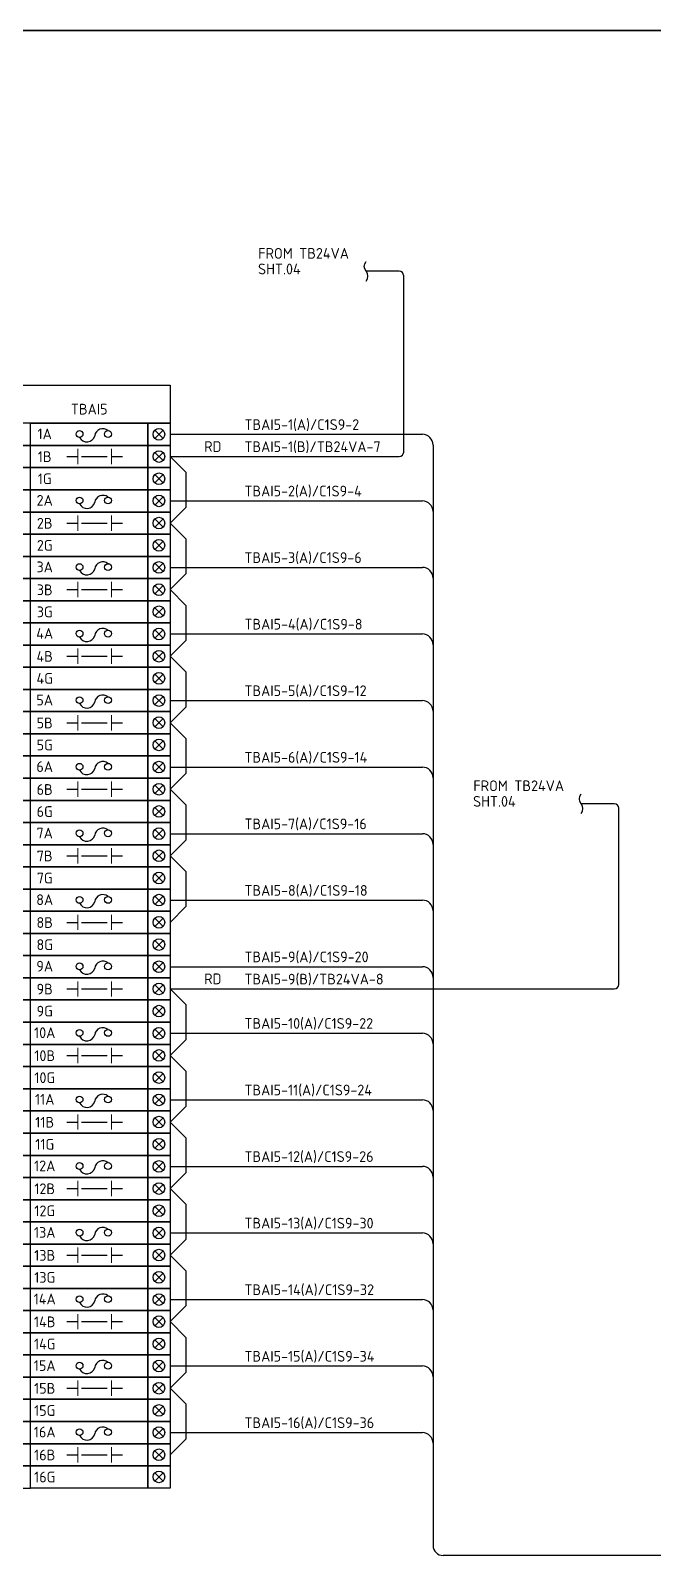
# Model space of a CAD drawing. Header units: inches. Extents: x 579627 to 667544, y 458630 to 507164.
# Drawn here: x 633873 to 634571, y 498167 to 499876 of the extents above; entities that cross this region are included whole.
import ezdxf
from ezdxf.enums import TextEntityAlignment as Align

# ---------------------------------------------------------------- set-up
doc = ezdxf.new("R2010")
doc.units = ezdxf.units.IN
doc.header["$MEASUREMENT"] = 0
doc.layers.add('HELPPOINT', color=7, linetype='Continuous')
doc.layers.add('power', color=7, linetype='Continuous')
doc.styles.add('HTX11', font='O8111901')
doc.styles.add('ISO3098B', font='ISO3098B.shx')

# ---------------------------------------------------------------- blocks, each defined once
blk = doc.blocks.new('TPA')
at = {"layer": 'HELPPOINT', "color": 4, "lineweight": 35}
blk.add_line((562706.8, 505019.3), (567131, 505019.3), dxfattribs=at)
blk.add_line((562706.8, 505019.3), (567131, 505019.3), dxfattribs=at)
at = {"style": 'HTX11'}
for tag, p in [('A', (566704.3, 502037.1)), ('B', (567038.2, 501963.3))]:
    blk.add_attdef(tag, text='', height=16.8, dxfattribs=at).set_placement(p, align=Align.MIDDLE_CENTER)

msp = doc.modelspace()

# ---------------------------------------------------------------- linework, layer by layer
at = {"color": 1}
for p, q in [((634286.2, 499606.5), (634249, 499606.5)), ((634291.2, 499403.9), (634291.2, 499601.5)), ((634012.2, 499428.4), (634021.4, 499419.1)), ((634021.4, 499428.4), (634012.2, 499419.1)), ((634029.2, 499398.9), (634286.2, 499398.9)), ((634029.2, 499398.9), (634046.8, 499381.3)), ((634046.8, 499381.3), (634046.8, 499341.9)), ((634012.2, 499353.8), (634021.4, 499344.5)), ((634021.4, 499353.8), (634012.2, 499344.5)), ((634029.2, 499324.3), (634046.8, 499341.9)), ((634029.2, 499324.3), (634046.8, 499306.7)), ((634046.8, 499306.7), (634046.8, 499267.3)), ((634012.2, 499279.2), (634021.4, 499270)), ((634021.4, 499279.2), (634012.2, 499270)), ((634029.2, 499249.7), (634046.8, 499267.3)), ((634029.2, 499249.7), (634046.8, 499232.1)), ((634046.8, 499232.1), (634046.8, 499192.7)), ((634012.2, 499204.6), (634021.4, 499195.4)), ((634021.4, 499204.6), (634012.2, 499195.4)), ((634029.2, 499175.1), (634046.8, 499192.7)), ((634029.2, 499175.1), (634046.8, 499157.6)), ((634046.8, 499157.6), (634046.8, 499118.1)), ((634012.2, 499130), (634021.4, 499120.8)), ((634021.4, 499130), (634012.2, 499120.8)), ((634029.2, 499100.6), (634046.8, 499118.1)), ((634029.2, 499100.6), (634046.8, 499083)), ((634046.8, 499083), (634046.8, 499043.5)), ((634012.2, 499055.5), (634021.4, 499046.2)), ((634021.4, 499055.5), (634012.2, 499046.2)), ((634029.2, 499026), (634046.8, 499043.5)), ((634029.2, 499026), (634046.8, 499008.4)), ((634046.8, 499008.4), (634046.8, 498969)), ((634527.4, 499009.8), (634490.2, 499009.8)), ((634532.4, 498807.2), (634532.4, 499004.8)), ((634012.2, 498980.9), (634021.4, 498971.6)), ((634021.4, 498980.9), (634012.2, 498971.6)), ((634029.2, 498951.4), (634046.8, 498969)), ((634029.2, 498951.4), (634046.8, 498933.8)), ((634046.8, 498933.8), (634046.8, 498894.4)), ((634012.2, 498906.3), (634021.4, 498897)), ((634021.4, 498906.3), (634012.2, 498897)), ((634029.2, 498876.8), (634046.8, 498894.4)), ((634012.2, 498831.7), (634021.4, 498822.4)), ((634021.4, 498831.7), (634012.2, 498822.4)), ((634029.2, 498802.2), (634046.8, 498784.6)), ((634029.2, 498802.2), (634527.4, 498802.2)), ((634046.8, 498784.6), (634046.8, 498745.2)), ((634012.2, 498757.1), (634021.4, 498747.9)), ((634021.4, 498757.1), (634012.2, 498747.9)), ((634029.2, 498727.6), (634046.8, 498745.2)), ((634029.2, 498727.6), (634046.8, 498710)), ((634046.8, 498710), (634046.8, 498670.6)), ((634012.2, 498682.5), (634021.4, 498673.3)), ((634021.4, 498682.5), (634012.2, 498673.3)), ((634029.2, 498653), (634046.8, 498670.6)), ((634029.2, 498653), (634046.8, 498635.5)), ((634046.8, 498635.5), (634046.8, 498596)), ((634012.2, 498607.9), (634021.4, 498598.7)), ((634021.4, 498607.9), (634012.2, 498598.7)), ((634029.2, 498578.5), (634046.8, 498596)), ((634029.2, 498578.5), (634046.8, 498560.9)), ((634046.8, 498560.9), (634046.8, 498521.5)), ((634012.2, 498533.4), (634021.4, 498524.1)), ((634021.4, 498533.4), (634012.2, 498524.1)), ((634029.2, 498503.9), (634046.8, 498521.5)), ((634029.2, 498503.9), (634046.8, 498486.3)), ((634046.8, 498486.3), (634046.8, 498446.9)), ((634012.2, 498458.8), (634021.4, 498449.5)), ((634021.4, 498458.8), (634012.2, 498449.5)), ((634029.2, 498429.3), (634046.8, 498446.9)), ((634029.2, 498429.3), (634046.8, 498411.7)), ((634046.8, 498411.7), (634046.8, 498372.3)), ((634012.2, 498384.2), (634021.4, 498374.9)), ((634021.4, 498384.2), (634012.2, 498374.9)), ((634029.2, 498354.7), (634046.8, 498372.3)), ((634029.2, 498354.7), (634046.8, 498337.1)), ((634046.8, 498337.1), (634046.8, 498297.7)), ((634012.2, 498309.6), (634021.4, 498300.4)), ((634021.4, 498309.6), (634012.2, 498300.4)), ((634029.2, 498280.1), (634046.8, 498297.7))]:
    msp.add_line(p, q, dxfattribs=at)
at = {"color": 4}
for p, q in [((634029.2, 499423.8), (634312.2, 499423.8)), ((634324.2, 499411.8), (634324.2, 498178.3)), ((634029.2, 499349.2), (634312.2, 499349.2)), ((634029.2, 499274.6), (634312.2, 499274.6)), ((634029.2, 499200), (634312.2, 499200)), ((634029.2, 499125.4), (634312.2, 499125.4)), ((634029.2, 499050.8), (634312.2, 499050.8)), ((634029.2, 498976.2), (634312.2, 498976.2)), ((634029.2, 498901.7), (634312.2, 498901.7)), ((634029.2, 498827.1), (634312.2, 498827.1)), ((634029.2, 498752.5), (634312.2, 498752.5)), ((634029.2, 498677.9), (634312.2, 498677.9)), ((634029.2, 498603.3), (634312.2, 498603.3)), ((634029.2, 498528.7), (634312.2, 498528.7)), ((634029.2, 498454.1), (634312.2, 498454.1)), ((634029.2, 498379.6), (634312.2, 498379.6)), ((634029.2, 498305), (634312.2, 498305)), ((635483.8, 498167.2), (634335.3, 498167.2))]:
    msp.add_line(p, q, dxfattribs=at)
at = {"color": 0, "lineweight": 9}
for p, q in [((633926, 499390.4), (633926, 499407.4)), ((633963.6, 499390.4), (633963.6, 499407.4)), ((633926, 499315.8), (633926, 499332.8)), ((633963.6, 499315.8), (633963.6, 499332.8)), ((633926, 499241.2), (633926, 499258.3)), ((633963.6, 499241.2), (633963.6, 499258.3)), ((633926, 499166.6), (633926, 499183.7)), ((633963.6, 499166.6), (633963.6, 499183.7)), ((633926, 499092), (633926, 499109.1)), ((633963.6, 499092), (633963.6, 499109.1)), ((633926, 499017.4), (633926, 499034.5)), ((633963.6, 499017.4), (633963.6, 499034.5)), ((633926, 498942.8), (633926, 498959.9)), ((633963.6, 498942.8), (633963.6, 498959.9)), ((633926, 498868.3), (633926, 498885.3)), ((633963.6, 498868.3), (633963.6, 498885.3)), ((633926, 498793.7), (633926, 498810.7)), ((633963.6, 498793.7), (633963.6, 498810.7)), ((633926, 498719.1), (633926, 498736.2)), ((633963.6, 498719.1), (633963.6, 498736.2)), ((633926, 498644.5), (633926, 498661.6)), ((633963.6, 498644.5), (633963.6, 498661.6)), ((633926, 498569.9), (633926, 498587)), ((633963.6, 498569.9), (633963.6, 498587)), ((633926, 498495.3), (633926, 498512.4)), ((633963.6, 498495.3), (633963.6, 498512.4)), ((633926, 498420.8), (633926, 498437.8)), ((633963.6, 498420.8), (633963.6, 498437.8)), ((633926, 498346.2), (633926, 498363.2)), ((633963.6, 498346.2), (633963.6, 498363.2)), ((633926, 498271.6), (633926, 498288.6)), ((633963.6, 498271.6), (633963.6, 498288.6))]:
    msp.add_line(p, q, dxfattribs=at)
at = {"color": 0}
for p, q in [((634012.2, 499403.5), (634021.4, 499394.3)), ((634021.4, 499403.5), (634012.2, 499394.3)), ((633913.5, 499398.9), (633926, 499398.9)), ((633930, 499398.9), (633958.6, 499398.9)), ((633963.6, 499398.9), (633976.1, 499398.9)), ((633913.5, 499324.3), (633926, 499324.3)), ((633930, 499324.3), (633958.6, 499324.3)), ((633963.6, 499324.3), (633976.1, 499324.3)), ((634012.2, 499328.9), (634021.4, 499319.7)), ((634021.4, 499328.9), (634012.2, 499319.7)), ((633913.5, 499249.7), (633926, 499249.7)), ((633930, 499249.7), (633958.6, 499249.7)), ((633963.6, 499249.7), (633976.1, 499249.7)), ((634012.2, 499254.3), (634021.4, 499245.1)), ((634021.4, 499254.3), (634012.2, 499245.1)), ((634012.2, 499179.8), (634021.4, 499170.5)), ((634021.4, 499179.8), (634012.2, 499170.5)), ((633913.5, 499175.1), (633926, 499175.1)), ((633930, 499175.1), (633958.6, 499175.1)), ((633963.6, 499175.1), (633976.1, 499175.1)), ((633913.5, 499100.6), (633926, 499100.6)), ((633930, 499100.6), (633958.6, 499100.6)), ((633963.6, 499100.6), (633976.1, 499100.6)), ((634012.2, 499105.2), (634021.4, 499095.9)), ((634021.4, 499105.2), (634012.2, 499095.9)), ((633913.5, 499026), (633926, 499026)), ((633930, 499026), (633958.6, 499026)), ((633963.6, 499026), (633976.1, 499026)), ((634012.2, 499030.6), (634021.4, 499021.3)), ((634021.4, 499030.6), (634012.2, 499021.3)), ((633913.5, 498951.4), (633926, 498951.4)), ((633930, 498951.4), (633958.6, 498951.4)), ((633963.6, 498951.4), (633976.1, 498951.4)), ((634012.2, 498956), (634021.4, 498946.8)), ((634021.4, 498956), (634012.2, 498946.8)), ((633913.5, 498876.8), (633926, 498876.8)), ((633930, 498876.8), (633958.6, 498876.8)), ((633963.6, 498876.8), (633976.1, 498876.8)), ((634012.2, 498881.4), (634021.4, 498872.2)), ((634021.4, 498881.4), (634012.2, 498872.2)), ((634012.2, 498806.8), (634021.4, 498797.6)), ((634021.4, 498806.8), (634012.2, 498797.6)), ((633913.5, 498802.2), (633926, 498802.2)), ((633930, 498802.2), (633958.6, 498802.2)), ((633963.6, 498802.2), (633976.1, 498802.2)), ((633913.5, 498727.6), (633926, 498727.6)), ((633930, 498727.6), (633958.6, 498727.6)), ((633963.6, 498727.6), (633976.1, 498727.6)), ((634012.2, 498732.3), (634021.4, 498723)), ((634021.4, 498732.3), (634012.2, 498723)), ((633913.5, 498653), (633926, 498653)), ((633930, 498653), (633958.6, 498653)), ((633963.6, 498653), (633976.1, 498653)), ((634012.2, 498657.7), (634021.4, 498648.4)), ((634021.4, 498657.7), (634012.2, 498648.4)), ((634012.2, 498583.1), (634021.4, 498573.8)), ((634021.4, 498583.1), (634012.2, 498573.8)), ((633913.5, 498578.5), (633926, 498578.5)), ((633930, 498578.5), (633958.6, 498578.5)), ((633963.6, 498578.5), (633976.1, 498578.5)), ((633913.5, 498503.9), (633926, 498503.9)), ((633930, 498503.9), (633958.6, 498503.9)), ((633963.6, 498503.9), (633976.1, 498503.9)), ((634012.2, 498508.5), (634021.4, 498499.2)), ((634021.4, 498508.5), (634012.2, 498499.2)), ((633913.5, 498429.3), (633926, 498429.3)), ((633930, 498429.3), (633958.6, 498429.3)), ((633963.6, 498429.3), (633976.1, 498429.3)), ((634012.2, 498433.9), (634021.4, 498424.7)), ((634021.4, 498433.9), (634012.2, 498424.7)), ((634012.2, 498359.3), (634021.4, 498350.1)), ((634021.4, 498359.3), (634012.2, 498350.1)), ((633913.5, 498354.7), (633926, 498354.7)), ((633930, 498354.7), (633958.6, 498354.7)), ((633963.6, 498354.7), (633976.1, 498354.7)), ((633913.5, 498280.1), (633926, 498280.1)), ((633930, 498280.1), (633958.6, 498280.1)), ((633963.6, 498280.1), (633976.1, 498280.1)), ((634012.2, 498284.7), (634021.4, 498275.5)), ((634021.4, 498284.7), (634012.2, 498275.5))]:
    msp.add_line(p, q, dxfattribs=at)
at = {"color": 3}
for p, q in [((634012.2, 499378.7), (634021.4, 499369.4)), ((634021.4, 499378.7), (634012.2, 499369.4)), ((634012.2, 499304.1), (634021.4, 499294.8)), ((634021.4, 499304.1), (634012.2, 499294.8)), ((634012.2, 499229.5), (634021.4, 499220.2)), ((634021.4, 499229.5), (634012.2, 499220.2)), ((634012.2, 499154.9), (634021.4, 499145.7)), ((634021.4, 499154.9), (634012.2, 499145.7)), ((634012.2, 499080.3), (634021.4, 499071.1)), ((634021.4, 499080.3), (634012.2, 499071.1)), ((634012.2, 499005.7), (634021.4, 498996.5)), ((634021.4, 499005.7), (634012.2, 498996.5)), ((634012.2, 498931.1), (634021.4, 498921.9)), ((634021.4, 498931.1), (634012.2, 498921.9)), ((634012.2, 498856.6), (634021.4, 498847.3)), ((634021.4, 498856.6), (634012.2, 498847.3)), ((634012.2, 498782), (634021.4, 498772.7)), ((634021.4, 498782), (634012.2, 498772.7)), ((634012.2, 498707.4), (634021.4, 498698.1)), ((634021.4, 498707.4), (634012.2, 498698.1)), ((634012.2, 498632.8), (634021.4, 498623.6)), ((634021.4, 498632.8), (634012.2, 498623.6)), ((634012.2, 498558.2), (634021.4, 498549)), ((634021.4, 498558.2), (634012.2, 498549)), ((634012.2, 498483.6), (634021.4, 498474.4)), ((634021.4, 498483.6), (634012.2, 498474.4)), ((634012.2, 498409), (634021.4, 498399.8)), ((634021.4, 498409), (634012.2, 498399.8)), ((634012.2, 498334.5), (634021.4, 498325.2)), ((634021.4, 498334.5), (634012.2, 498325.2)), ((634012.2, 498259.9), (634021.4, 498250.6)), ((634021.4, 498259.9), (634012.2, 498250.6))]:
    msp.add_line(p, q, dxfattribs=at)
at = {"color": 1}
for points in [[(634249, 499595.4, 0.351), (634249, 499606.5, -0.351), (634249, 499617.6, 2.081666)], [(634490.2, 498998.7, 0.351), (634490.2, 499009.8, -0.351), (634490.2, 499020.9, 2.081666)]]:
    msp.add_lwpolyline(points, format="xyb", dxfattribs=at)
at = {"color": 4}
msp.add_lwpolyline([(633847.9, 499478.7), (634029.2, 499478.7), (634029.2, 499436.2), (633847.9, 499436.2)], close=True, dxfattribs=at)
at = {"color": 0, "const_width": 0.3}
for points in [[(633847.9, 499436.2), (634029.2, 499436.2), (634029.2, 499361.6), (633847.9, 499361.6), (633847.9, 499436.2)], [(633847.9, 499361.6), (634029.2, 499361.6), (634029.2, 499287), (633847.9, 499287), (633847.9, 499361.6)], [(633847.9, 499287), (634029.2, 499287), (634029.2, 499212.4), (633847.9, 499212.4), (633847.9, 499287)], [(633847.9, 499212.4), (634029.2, 499212.4), (634029.2, 499137.8), (633847.9, 499137.8), (633847.9, 499212.4)], [(633847.9, 499137.8), (634029.2, 499137.8), (634029.2, 499063.3), (633847.9, 499063.3), (633847.9, 499137.8)], [(633847.9, 499063.3), (634029.2, 499063.3), (634029.2, 498988.7), (633847.9, 498988.7), (633847.9, 499063.3)], [(633847.9, 498988.7), (634029.2, 498988.7), (634029.2, 498914.1), (633847.9, 498914.1), (633847.9, 498988.7)], [(633847.9, 498914.1), (634029.2, 498914.1), (634029.2, 498839.5), (633847.9, 498839.5), (633847.9, 498914.1)], [(633847.9, 498839.5), (634029.2, 498839.5), (634029.2, 498764.9), (633847.9, 498764.9), (633847.9, 498839.5)], [(633847.9, 498764.9), (634029.2, 498764.9), (634029.2, 498690.3), (633847.9, 498690.3), (633847.9, 498764.9)], [(633847.9, 498690.3), (634029.2, 498690.3), (634029.2, 498615.7), (633847.9, 498615.7), (633847.9, 498690.3)], [(633847.9, 498615.7), (634029.2, 498615.7), (634029.2, 498541.2), (633847.9, 498541.2), (633847.9, 498615.7)], [(633847.9, 498541.2), (634029.2, 498541.2), (634029.2, 498466.6), (633847.9, 498466.6), (633847.9, 498541.2)], [(633847.9, 498466.6), (634029.2, 498466.6), (634029.2, 498392), (633847.9, 498392), (633847.9, 498466.6)], [(633847.9, 498392), (634029.2, 498392), (634029.2, 498317.4), (633847.9, 498317.4), (633847.9, 498392)], [(633847.9, 498317.4), (634029.2, 498317.4), (634029.2, 498242.8), (633847.9, 498242.8), (633847.9, 498317.4)]]:
    msp.add_lwpolyline(points, dxfattribs=at)
at = {"color": 1}
for points in [[(633872.8, 499436.2), (633847.9, 499436.2), (633847.9, 499411.3), (633872.8, 499411.3)], [(633872.8, 499436.2), (634004.4, 499436.2), (634004.4, 499411.3), (633872.8, 499411.3)], [(634004.4, 499436.2), (634029.2, 499436.2), (634029.2, 499411.3), (634004.4, 499411.3)], [(633872.8, 499361.6), (633847.9, 499361.6), (633847.9, 499336.7), (633872.8, 499336.7)], [(633872.8, 499361.6), (634004.4, 499361.6), (634004.4, 499336.7), (633872.8, 499336.7)], [(634004.4, 499361.6), (634029.2, 499361.6), (634029.2, 499336.7), (634004.4, 499336.7)], [(633872.8, 499287), (633847.9, 499287), (633847.9, 499262.2), (633872.8, 499262.2)], [(633872.8, 499287), (634004.4, 499287), (634004.4, 499262.2), (633872.8, 499262.2)], [(634004.4, 499287), (634029.2, 499287), (634029.2, 499262.2), (634004.4, 499262.2)], [(633872.8, 499212.4), (633847.9, 499212.4), (633847.9, 499187.6), (633872.8, 499187.6)], [(633872.8, 499212.4), (634004.4, 499212.4), (634004.4, 499187.6), (633872.8, 499187.6)], [(634004.4, 499212.4), (634029.2, 499212.4), (634029.2, 499187.6), (634004.4, 499187.6)], [(633872.8, 499137.8), (633847.9, 499137.8), (633847.9, 499113), (633872.8, 499113)], [(633872.8, 499137.8), (634004.4, 499137.8), (634004.4, 499113), (633872.8, 499113)], [(634004.4, 499137.8), (634029.2, 499137.8), (634029.2, 499113), (634004.4, 499113)], [(633872.8, 499063.3), (633847.9, 499063.3), (633847.9, 499038.4), (633872.8, 499038.4)], [(633872.8, 499063.3), (634004.4, 499063.3), (634004.4, 499038.4), (633872.8, 499038.4)], [(634004.4, 499063.3), (634029.2, 499063.3), (634029.2, 499038.4), (634004.4, 499038.4)], [(633872.8, 498988.7), (633847.9, 498988.7), (633847.9, 498963.8), (633872.8, 498963.8)], [(633872.8, 498988.7), (634004.4, 498988.7), (634004.4, 498963.8), (633872.8, 498963.8)], [(634004.4, 498988.7), (634029.2, 498988.7), (634029.2, 498963.8), (634004.4, 498963.8)], [(633872.8, 498914.1), (633847.9, 498914.1), (633847.9, 498889.2), (633872.8, 498889.2)], [(633872.8, 498914.1), (634004.4, 498914.1), (634004.4, 498889.2), (633872.8, 498889.2)], [(634004.4, 498914.1), (634029.2, 498914.1), (634029.2, 498889.2), (634004.4, 498889.2)], [(633872.8, 498839.5), (633847.9, 498839.5), (633847.9, 498814.6), (633872.8, 498814.6)], [(633872.8, 498839.5), (634004.4, 498839.5), (634004.4, 498814.6), (633872.8, 498814.6)], [(634004.4, 498839.5), (634029.2, 498839.5), (634029.2, 498814.6), (634004.4, 498814.6)], [(633872.8, 498764.9), (633847.9, 498764.9), (633847.9, 498740.1), (633872.8, 498740.1)], [(633872.8, 498764.9), (634004.4, 498764.9), (634004.4, 498740.1), (633872.8, 498740.1)], [(634004.4, 498764.9), (634029.2, 498764.9), (634029.2, 498740.1), (634004.4, 498740.1)], [(633872.8, 498690.3), (633847.9, 498690.3), (633847.9, 498665.5), (633872.8, 498665.5)], [(633872.8, 498690.3), (634004.4, 498690.3), (634004.4, 498665.5), (633872.8, 498665.5)], [(634004.4, 498690.3), (634029.2, 498690.3), (634029.2, 498665.5), (634004.4, 498665.5)], [(633872.8, 498615.7), (633847.9, 498615.7), (633847.9, 498590.9), (633872.8, 498590.9)], [(633872.8, 498615.7), (634004.4, 498615.7), (634004.4, 498590.9), (633872.8, 498590.9)], [(634004.4, 498615.7), (634029.2, 498615.7), (634029.2, 498590.9), (634004.4, 498590.9)], [(633872.8, 498541.2), (633847.9, 498541.2), (633847.9, 498516.3), (633872.8, 498516.3)], [(633872.8, 498541.2), (634004.4, 498541.2), (634004.4, 498516.3), (633872.8, 498516.3)], [(634004.4, 498541.2), (634029.2, 498541.2), (634029.2, 498516.3), (634004.4, 498516.3)], [(633872.8, 498466.6), (633847.9, 498466.6), (633847.9, 498441.7), (633872.8, 498441.7)], [(633872.8, 498466.6), (634004.4, 498466.6), (634004.4, 498441.7), (633872.8, 498441.7)], [(634004.4, 498466.6), (634029.2, 498466.6), (634029.2, 498441.7), (634004.4, 498441.7)], [(633872.8, 498392), (633847.9, 498392), (633847.9, 498367.1), (633872.8, 498367.1)], [(633872.8, 498392), (634004.4, 498392), (634004.4, 498367.1), (633872.8, 498367.1)], [(634004.4, 498392), (634029.2, 498392), (634029.2, 498367.1), (634004.4, 498367.1)], [(633872.8, 498317.4), (633847.9, 498317.4), (633847.9, 498292.5), (633872.8, 498292.5)], [(633872.8, 498317.4), (634004.4, 498317.4), (634004.4, 498292.5), (633872.8, 498292.5)], [(634004.4, 498317.4), (634029.2, 498317.4), (634029.2, 498292.5), (634004.4, 498292.5)]]:
    msp.add_lwpolyline(points, close=True, dxfattribs=at)
at = {"color": 0}
for points in [[(633872.8, 499411.3), (633847.9, 499411.3), (633847.9, 499386.5), (633872.8, 499386.5)], [(633872.8, 499411.3), (634004.4, 499411.3), (634004.4, 499386.5), (633872.8, 499386.5)], [(634004.4, 499411.3), (634029.2, 499411.3), (634029.2, 499386.5), (634004.4, 499386.5)], [(633872.8, 499336.7), (633847.9, 499336.7), (633847.9, 499311.9), (633872.8, 499311.9)], [(633872.8, 499336.7), (634004.4, 499336.7), (634004.4, 499311.9), (633872.8, 499311.9)], [(634004.4, 499336.7), (634029.2, 499336.7), (634029.2, 499311.9), (634004.4, 499311.9)], [(633872.8, 499262.2), (633847.9, 499262.2), (633847.9, 499237.3), (633872.8, 499237.3)], [(633872.8, 499262.2), (634004.4, 499262.2), (634004.4, 499237.3), (633872.8, 499237.3)], [(634004.4, 499262.2), (634029.2, 499262.2), (634029.2, 499237.3), (634004.4, 499237.3)], [(633872.8, 499187.6), (633847.9, 499187.6), (633847.9, 499162.7), (633872.8, 499162.7)], [(633872.8, 499187.6), (634004.4, 499187.6), (634004.4, 499162.7), (633872.8, 499162.7)], [(634004.4, 499187.6), (634029.2, 499187.6), (634029.2, 499162.7), (634004.4, 499162.7)], [(633872.8, 499113), (633847.9, 499113), (633847.9, 499088.1), (633872.8, 499088.1)], [(633872.8, 499113), (634004.4, 499113), (634004.4, 499088.1), (633872.8, 499088.1)], [(634004.4, 499113), (634029.2, 499113), (634029.2, 499088.1), (634004.4, 499088.1)], [(633872.8, 499038.4), (633847.9, 499038.4), (633847.9, 499013.5), (633872.8, 499013.5)], [(633872.8, 499038.4), (634004.4, 499038.4), (634004.4, 499013.5), (633872.8, 499013.5)], [(634004.4, 499038.4), (634029.2, 499038.4), (634029.2, 499013.5), (634004.4, 499013.5)], [(633872.8, 498963.8), (633847.9, 498963.8), (633847.9, 498939), (633872.8, 498939)], [(633872.8, 498963.8), (634004.4, 498963.8), (634004.4, 498939), (633872.8, 498939)], [(634004.4, 498963.8), (634029.2, 498963.8), (634029.2, 498939), (634004.4, 498939)], [(633872.8, 498889.2), (633847.9, 498889.2), (633847.9, 498864.4), (633872.8, 498864.4)], [(633872.8, 498889.2), (634004.4, 498889.2), (634004.4, 498864.4), (633872.8, 498864.4)], [(634004.4, 498889.2), (634029.2, 498889.2), (634029.2, 498864.4), (634004.4, 498864.4)], [(633872.8, 498814.6), (633847.9, 498814.6), (633847.9, 498789.8), (633872.8, 498789.8)], [(633872.8, 498814.6), (634004.4, 498814.6), (634004.4, 498789.8), (633872.8, 498789.8)], [(634004.4, 498814.6), (634029.2, 498814.6), (634029.2, 498789.8), (634004.4, 498789.8)], [(633872.8, 498740.1), (633847.9, 498740.1), (633847.9, 498715.2), (633872.8, 498715.2)], [(633872.8, 498740.1), (634004.4, 498740.1), (634004.4, 498715.2), (633872.8, 498715.2)], [(634004.4, 498740.1), (634029.2, 498740.1), (634029.2, 498715.2), (634004.4, 498715.2)], [(633872.8, 498665.5), (633847.9, 498665.5), (633847.9, 498640.6), (633872.8, 498640.6)], [(633872.8, 498665.5), (634004.4, 498665.5), (634004.4, 498640.6), (633872.8, 498640.6)], [(634004.4, 498665.5), (634029.2, 498665.5), (634029.2, 498640.6), (634004.4, 498640.6)], [(633872.8, 498590.9), (633847.9, 498590.9), (633847.9, 498566), (633872.8, 498566)], [(633872.8, 498590.9), (634004.4, 498590.9), (634004.4, 498566), (633872.8, 498566)], [(634004.4, 498590.9), (634029.2, 498590.9), (634029.2, 498566), (634004.4, 498566)], [(633872.8, 498516.3), (633847.9, 498516.3), (633847.9, 498491.4), (633872.8, 498491.4)], [(633872.8, 498516.3), (634004.4, 498516.3), (634004.4, 498491.4), (633872.8, 498491.4)], [(634004.4, 498516.3), (634029.2, 498516.3), (634029.2, 498491.4), (634004.4, 498491.4)], [(633872.8, 498441.7), (633847.9, 498441.7), (633847.9, 498416.9), (633872.8, 498416.9)], [(633872.8, 498441.7), (634004.4, 498441.7), (634004.4, 498416.9), (633872.8, 498416.9)], [(634004.4, 498441.7), (634029.2, 498441.7), (634029.2, 498416.9), (634004.4, 498416.9)], [(633872.8, 498367.1), (633847.9, 498367.1), (633847.9, 498342.3), (633872.8, 498342.3)], [(633872.8, 498367.1), (634004.4, 498367.1), (634004.4, 498342.3), (633872.8, 498342.3)], [(634004.4, 498367.1), (634029.2, 498367.1), (634029.2, 498342.3), (634004.4, 498342.3)], [(633872.8, 498292.5), (633847.9, 498292.5), (633847.9, 498267.7), (633872.8, 498267.7)], [(633872.8, 498292.5), (634004.4, 498292.5), (634004.4, 498267.7), (633872.8, 498267.7)], [(634004.4, 498292.5), (634029.2, 498292.5), (634029.2, 498267.7), (634004.4, 498267.7)]]:
    msp.add_lwpolyline(points, close=True, dxfattribs=at)
at = {"color": 3}
for points in [[(633872.8, 499386.5), (633847.9, 499386.5), (633847.9, 499361.6), (633872.8, 499361.6)], [(633872.8, 499386.5), (634004.4, 499386.5), (634004.4, 499361.6), (633872.8, 499361.6)], [(634004.4, 499386.5), (634029.2, 499386.5), (634029.2, 499361.6), (634004.4, 499361.6)], [(633872.8, 499311.9), (633847.9, 499311.9), (633847.9, 499287), (633872.8, 499287)], [(633872.8, 499311.9), (634004.4, 499311.9), (634004.4, 499287), (633872.8, 499287)], [(634004.4, 499311.9), (634029.2, 499311.9), (634029.2, 499287), (634004.4, 499287)], [(633872.8, 499237.3), (633847.9, 499237.3), (633847.9, 499212.4), (633872.8, 499212.4)], [(633872.8, 499237.3), (634004.4, 499237.3), (634004.4, 499212.4), (633872.8, 499212.4)], [(634004.4, 499237.3), (634029.2, 499237.3), (634029.2, 499212.4), (634004.4, 499212.4)], [(633872.8, 499162.7), (633847.9, 499162.7), (633847.9, 499137.8), (633872.8, 499137.8)], [(633872.8, 499162.7), (634004.4, 499162.7), (634004.4, 499137.8), (633872.8, 499137.8)], [(634004.4, 499162.7), (634029.2, 499162.7), (634029.2, 499137.8), (634004.4, 499137.8)], [(633872.8, 499088.1), (633847.9, 499088.1), (633847.9, 499063.3), (633872.8, 499063.3)], [(633872.8, 499088.1), (634004.4, 499088.1), (634004.4, 499063.3), (633872.8, 499063.3)], [(634004.4, 499088.1), (634029.2, 499088.1), (634029.2, 499063.3), (634004.4, 499063.3)], [(633872.8, 499013.5), (633847.9, 499013.5), (633847.9, 498988.7), (633872.8, 498988.7)], [(633872.8, 499013.5), (634004.4, 499013.5), (634004.4, 498988.7), (633872.8, 498988.7)], [(634004.4, 499013.5), (634029.2, 499013.5), (634029.2, 498988.7), (634004.4, 498988.7)], [(633872.8, 498939), (633847.9, 498939), (633847.9, 498914.1), (633872.8, 498914.1)], [(633872.8, 498939), (634004.4, 498939), (634004.4, 498914.1), (633872.8, 498914.1)], [(634004.4, 498939), (634029.2, 498939), (634029.2, 498914.1), (634004.4, 498914.1)], [(633872.8, 498864.4), (633847.9, 498864.4), (633847.9, 498839.5), (633872.8, 498839.5)], [(633872.8, 498864.4), (634004.4, 498864.4), (634004.4, 498839.5), (633872.8, 498839.5)], [(634004.4, 498864.4), (634029.2, 498864.4), (634029.2, 498839.5), (634004.4, 498839.5)], [(633872.8, 498789.8), (633847.9, 498789.8), (633847.9, 498764.9), (633872.8, 498764.9)], [(633872.8, 498789.8), (634004.4, 498789.8), (634004.4, 498764.9), (633872.8, 498764.9)], [(634004.4, 498789.8), (634029.2, 498789.8), (634029.2, 498764.9), (634004.4, 498764.9)], [(633872.8, 498715.2), (633847.9, 498715.2), (633847.9, 498690.3), (633872.8, 498690.3)], [(633872.8, 498715.2), (634004.4, 498715.2), (634004.4, 498690.3), (633872.8, 498690.3)], [(634004.4, 498715.2), (634029.2, 498715.2), (634029.2, 498690.3), (634004.4, 498690.3)], [(633872.8, 498640.6), (633847.9, 498640.6), (633847.9, 498615.7), (633872.8, 498615.7)], [(633872.8, 498640.6), (634004.4, 498640.6), (634004.4, 498615.7), (633872.8, 498615.7)], [(634004.4, 498640.6), (634029.2, 498640.6), (634029.2, 498615.7), (634004.4, 498615.7)], [(633872.8, 498566), (633847.9, 498566), (633847.9, 498541.2), (633872.8, 498541.2)], [(633872.8, 498566), (634004.4, 498566), (634004.4, 498541.2), (633872.8, 498541.2)], [(634004.4, 498566), (634029.2, 498566), (634029.2, 498541.2), (634004.4, 498541.2)], [(633872.8, 498491.4), (633847.9, 498491.4), (633847.9, 498466.6), (633872.8, 498466.6)], [(633872.8, 498491.4), (634004.4, 498491.4), (634004.4, 498466.6), (633872.8, 498466.6)], [(634004.4, 498491.4), (634029.2, 498491.4), (634029.2, 498466.6), (634004.4, 498466.6)], [(633872.8, 498416.9), (633847.9, 498416.9), (633847.9, 498392), (633872.8, 498392)], [(633872.8, 498416.9), (634004.4, 498416.9), (634004.4, 498392), (633872.8, 498392)], [(634004.4, 498416.9), (634029.2, 498416.9), (634029.2, 498392), (634004.4, 498392)], [(633872.8, 498342.3), (633847.9, 498342.3), (633847.9, 498317.4), (633872.8, 498317.4)], [(633872.8, 498342.3), (634004.4, 498342.3), (634004.4, 498317.4), (633872.8, 498317.4)], [(634004.4, 498342.3), (634029.2, 498342.3), (634029.2, 498317.4), (634004.4, 498317.4)], [(633872.8, 498267.7), (633847.9, 498267.7), (633847.9, 498242.8), (633872.8, 498242.8)], [(633872.8, 498267.7), (634004.4, 498267.7), (634004.4, 498242.8), (633872.8, 498242.8)], [(634004.4, 498267.7), (634029.2, 498267.7), (634029.2, 498242.8), (634004.4, 498242.8)]]:
    msp.add_lwpolyline(points, close=True, dxfattribs=at)
at = {"color": 1}
for centre in [(634016.8, 499423.8), (634016.8, 499349.2), (634016.8, 499274.6), (634016.8, 499200), (634016.8, 499125.4), (634016.8, 499050.8), (634016.8, 498976.2), (634016.8, 498901.7), (634016.8, 498827.1), (634016.8, 498752.5), (634016.8, 498677.9), (634016.8, 498603.3), (634016.8, 498528.7), (634016.8, 498454.1), (634016.8, 498379.6), (634016.8, 498305)]:
    msp.add_circle(centre, 6.54, dxfattribs=at)
at = {"color": 0}
for centre in [(634016.8, 499398.9), (634016.8, 499324.3), (634016.8, 499249.7), (634016.8, 499175.1), (634016.8, 499100.6), (634016.8, 499026), (634016.8, 498951.4), (634016.8, 498876.8), (634016.8, 498802.2), (634016.8, 498727.6), (634016.8, 498653), (634016.8, 498578.5), (634016.8, 498503.9), (634016.8, 498429.3), (634016.8, 498354.7), (634016.8, 498280.1)]:
    msp.add_circle(centre, 6.54, dxfattribs=at)
at = {"color": 3}
for centre in [(634016.8, 499374), (634016.8, 499299.4), (634016.8, 499224.9), (634016.8, 499150.3), (634016.8, 499075.7), (634016.8, 499001.1), (634016.8, 498926.5), (634016.8, 498851.9), (634016.8, 498777.3), (634016.8, 498702.8), (634016.8, 498628.2), (634016.8, 498553.6), (634016.8, 498479), (634016.8, 498404.4), (634016.8, 498329.8), (634016.8, 498255.3)]:
    msp.add_circle(centre, 6.54, dxfattribs=at)
at = {"color": 1}
for centre, start, end in [((634286.2, 499601.5), 0, 90), ((634286.2, 499403.9), 270, 0), ((634527.4, 499004.8), 0, 90), ((634527.4, 498807.2), 270, 0)]:
    msp.add_arc(centre, 5, start, end, dxfattribs=at)
at = {"color": 4}
for centre, radius, start, end in [((634312.2, 499411.8), 12, 0, 90), ((634312.2, 499337.2), 12, 0, 90), ((634312.2, 499262.6), 12, 0, 90), ((634312.2, 499188), 12, 0, 90), ((634312.2, 499113.4), 12, 0, 90), ((634312.2, 499038.8), 12, 0, 90), ((634312.2, 498964.2), 12, 0, 90), ((634312.2, 498889.7), 12, 0, 90), ((634312.2, 498815.1), 12, 0, 90), ((634312.2, 498740.5), 12, 0, 90), ((634312.2, 498665.9), 12, 0, 90), ((634312.2, 498591.3), 12, 0, 90), ((634312.2, 498516.7), 12, 0, 90), ((634312.2, 498442.1), 12, 0, 90), ((634312.2, 498367.6), 12, 0, 90), ((634312.2, 498293), 12, 0, 90), ((634335.3, 498178.3), 11.1, 180.0002, 270), ((634335.3, 498178.3), 11.1, 180, 270)]:
    msp.add_arc(centre, radius, start, end, dxfattribs=at)
at = {"layer": 'power', "color": 1}
for centre in [(633927.8, 499424.1), (633959.7, 499424.1), (633927.8, 499349.6), (633959.7, 499349.6), (633927.8, 499275), (633959.7, 499275), (633927.8, 499200.4), (633959.7, 499200.4), (633927.8, 499125.8), (633959.7, 499125.8), (633927.8, 499051.2), (633959.7, 499051.2), (633927.8, 498976.6), (633959.7, 498976.6), (633927.8, 498902), (633959.7, 498902), (633927.8, 498827.5), (633959.7, 498827.5), (633927.8, 498752.9), (633959.7, 498752.9), (633927.8, 498678.3), (633959.7, 498678.3), (633927.8, 498603.7), (633959.7, 498603.7), (633927.8, 498529.1), (633959.7, 498529.1), (633927.8, 498454.5), (633959.7, 498454.5), (633927.8, 498379.9), (633959.7, 498379.9), (633927.8, 498305.4), (633959.7, 498305.4)]:
    msp.add_circle(centre, 3.81, dxfattribs=at)
for centre, radius, start, end in [((633936, 499424.3), 9.07, 206.1634, 346.0383), ((633953.9, 499420.8), 9.24, 51.1309, 171.3254), ((633953.9, 499346.2), 9.24, 51.1309, 171.3254), ((633936, 499349.8), 9.07, 206.1634, 346.0383), ((633936, 499275.2), 9.07, 206.1634, 346.0383), ((633953.9, 499271.6), 9.24, 51.1309, 171.3254), ((633936, 499200.6), 9.07, 206.1634, 346.0383), ((633953.9, 499197), 9.24, 51.1309, 171.3254), ((633953.9, 499122.4), 9.24, 51.1309, 171.3254), ((633936, 499126), 9.07, 206.1634, 346.0383), ((633936, 499051.4), 9.07, 206.1634, 346.0383), ((633953.9, 499047.8), 9.24, 51.1309, 171.3254), ((633936, 498976.8), 9.07, 206.1634, 346.0383), ((633953.9, 498973.2), 9.24, 51.1309, 171.3254), ((633953.9, 498898.7), 9.24, 51.1309, 171.3254), ((633936, 498902.2), 9.07, 206.1634, 346.0383), ((633936, 498827.7), 9.07, 206.1634, 346.0383), ((633953.9, 498824.1), 9.24, 51.1309, 171.3254), ((633953.9, 498749.5), 9.24, 51.1309, 171.3254), ((633936, 498753.1), 9.07, 206.1634, 346.0383), ((633953.9, 498674.9), 9.24, 51.1309, 171.3254), ((633936, 498678.5), 9.07, 206.1634, 346.0383), ((633936, 498603.9), 9.07, 206.1634, 346.0383), ((633953.9, 498600.3), 9.24, 51.1309, 171.3254), ((633953.9, 498525.7), 9.24, 51.1309, 171.3254), ((633936, 498529.3), 9.07, 206.1634, 346.0383), ((633936, 498454.7), 9.07, 206.1634, 346.0383), ((633953.9, 498451.1), 9.24, 51.1309, 171.3254), ((633936, 498380.1), 9.07, 206.1634, 346.0383), ((633953.9, 498376.6), 9.24, 51.1309, 171.3254), ((633953.9, 498302), 9.24, 51.1309, 171.3254), ((633936, 498305.6), 9.07, 206.1634, 346.0383)]:
    msp.add_arc(centre, radius, start, end, dxfattribs=at)

# ---------------------------------------------------------------- block references
at = {"xscale": 0.8800000000046566, "yscale": 0.8800000000046566, "zscale": 0.8800000000000001}
msp.add_blockref('TPA', (137427, 55459.4), dxfattribs=at)

# ---------------------------------------------------------------- texts
at = {"color": 1, "style": 'ISO3098B'}
for s, p in [('FROM TB24VA', (634128.1, 499620.6)), ('SHT.04', (634127.9, 499603.1)), ('RD', (634067.5, 499404.1)), ('TBAI5-1(B)/TB24VA-7', (634112.6, 499403.9)), ('FROM TB24VA', (634369.3, 499023.9)), ('SHT.04', (634369, 499006.4)), ('TBAI5-9(B)/TB24VA-8', (634112.6, 498807.2)), ('RD', (634067.5, 498807.5))]:
    msp.add_text(s, height=12, dxfattribs=at).set_placement(p)
at = {"color": 4, "style": 'ISO3098B'}
msp.add_text('TBAI5', height=12, dxfattribs=at).set_placement((633938.6, 499452), align=Align.MIDDLE_CENTER)
for s, p in [('TBAI5-1(A)/C1S9-2', (634112.6, 499428.7)), ('TBAI5-2(A)/C1S9-4', (634112.6, 499354.2)), ('TBAI5-3(A)/C1S9-6', (634112.6, 499279.6)), ('TBAI5-4(A)/C1S9-8', (634112.6, 499205)), ('TBAI5-5(A)/C1S9-12', (634112.6, 499130.4)), ('TBAI5-6(A)/C1S9-14', (634112.6, 499055.8)), ('TBAI5-7(A)/C1S9-16', (634112.6, 498981.2)), ('TBAI5-8(A)/C1S9-18', (634112.6, 498906.6)), ('TBAI5-9(A)/C1S9-20', (634112.6, 498832.1)), ('TBAI5-10(A)/C1S9-22', (634112.6, 498757.5)), ('TBAI5-11(A)/C1S9-24', (634112.6, 498682.9)), ('TBAI5-12(A)/C1S9-26', (634112.6, 498608.3)), ('TBAI5-13(A)/C1S9-30', (634112.6, 498533.7)), ('TBAI5-14(A)/C1S9-32', (634112.6, 498459.1)), ('TBAI5-15(A)/C1S9-34', (634112.6, 498384.5)), ('TBAI5-16(A)/C1S9-36', (634112.6, 498310))]:
    msp.add_text(s, height=12, dxfattribs=at).set_placement(p)
at = {"layer": 'power', "color": 0, "style": 'ISO3098B'}
for s, p in [('1A', (633888.7, 499424.3)), ('1B', (633888.7, 499398.7)), ('2A', (633888.7, 499349.8)), ('2B', (633888.7, 499324.1)), ('3A', (633888.7, 499275.2)), ('3B', (633888.7, 499249.5)), ('4A', (633888.7, 499200.6)), ('4B', (633888.7, 499174.9)), ('5A', (633888.7, 499126)), ('5B', (633888.7, 499100.3)), ('6A', (633888.7, 499051.4)), ('6B', (633888.7, 499025.7)), ('7A', (633888.7, 498976.8)), ('7B', (633888.7, 498951.2)), ('8A', (633888.7, 498902.2)), ('8B', (633888.7, 498876.6)), ('9A', (633888.7, 498827.7)), ('9B', (633888.7, 498802)), ('10A', (633888.7, 498753.1)), ('10B', (633888.7, 498727.4)), ('11A', (633888.7, 498678.5)), ('11B', (633888.7, 498652.8)), ('12A', (633888.7, 498603.9)), ('12B', (633888.7, 498578.2)), ('13A', (633888.7, 498529.3)), ('13B', (633888.7, 498503.6)), ('14A', (633888.7, 498454.7)), ('14B', (633888.7, 498429.1)), ('15A', (633888.7, 498380.1)), ('15B', (633888.7, 498354.5)), ('16A', (633888.7, 498305.6)), ('16B', (633888.7, 498279.9))]:
    msp.add_text(s, height=12.02, dxfattribs=at).set_placement(p, align=Align.MIDDLE_CENTER)
at = {"layer": 'power', "color": 3, "style": 'ISO3098B'}
for s, p in [('1G', (633888.7, 499373.9)), ('2G', (633888.7, 499299.3)), ('3G', (633888.7, 499224.8)), ('4G', (633888.7, 499150.2)), ('5G', (633888.7, 499075.6)), ('6G', (633888.7, 499001)), ('7G', (633888.7, 498926.4)), ('8G', (633888.7, 498851.8)), ('9G', (633888.7, 498777.3)), ('10G', (633888.7, 498702.7)), ('11G', (633888.7, 498628.1)), ('12G', (633888.7, 498553.5)), ('13G', (633888.7, 498478.9)), ('14G', (633888.7, 498404.3)), ('15G', (633888.7, 498329.7)), ('16G', (633888.7, 498255.2))]:
    msp.add_text(s, height=12.02, dxfattribs=at).set_placement(p, align=Align.MIDDLE_CENTER)

doc.saveas('drawing.dxf')
